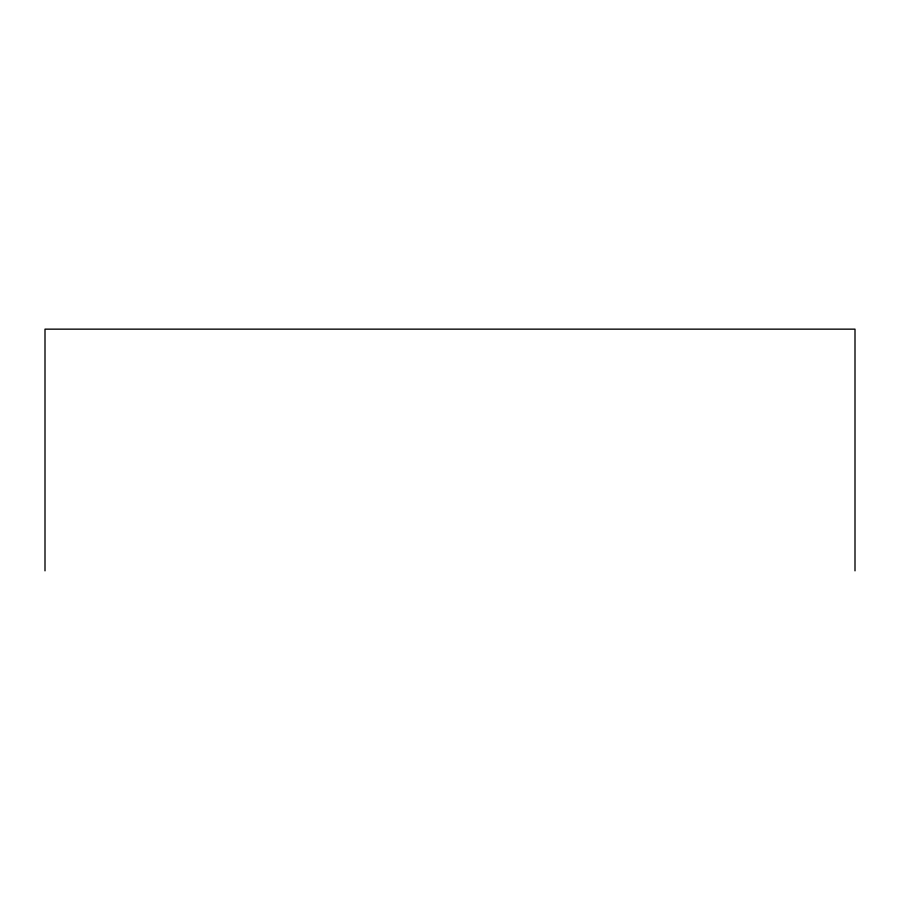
<?xml version="1.0" encoding="UTF-8"?>
<svg xmlns="http://www.w3.org/2000/svg" width="900" height="900" viewBox="0 0 900 900"><rect width="100%" height="100%" fill="white"/><g stroke="black" fill="none" stroke-linecap="round" stroke-linejoin="round"><path stroke-width="1.35" d="M855 570.847L855 329.152L45 329.152L45 570.847"/></g></svg>
